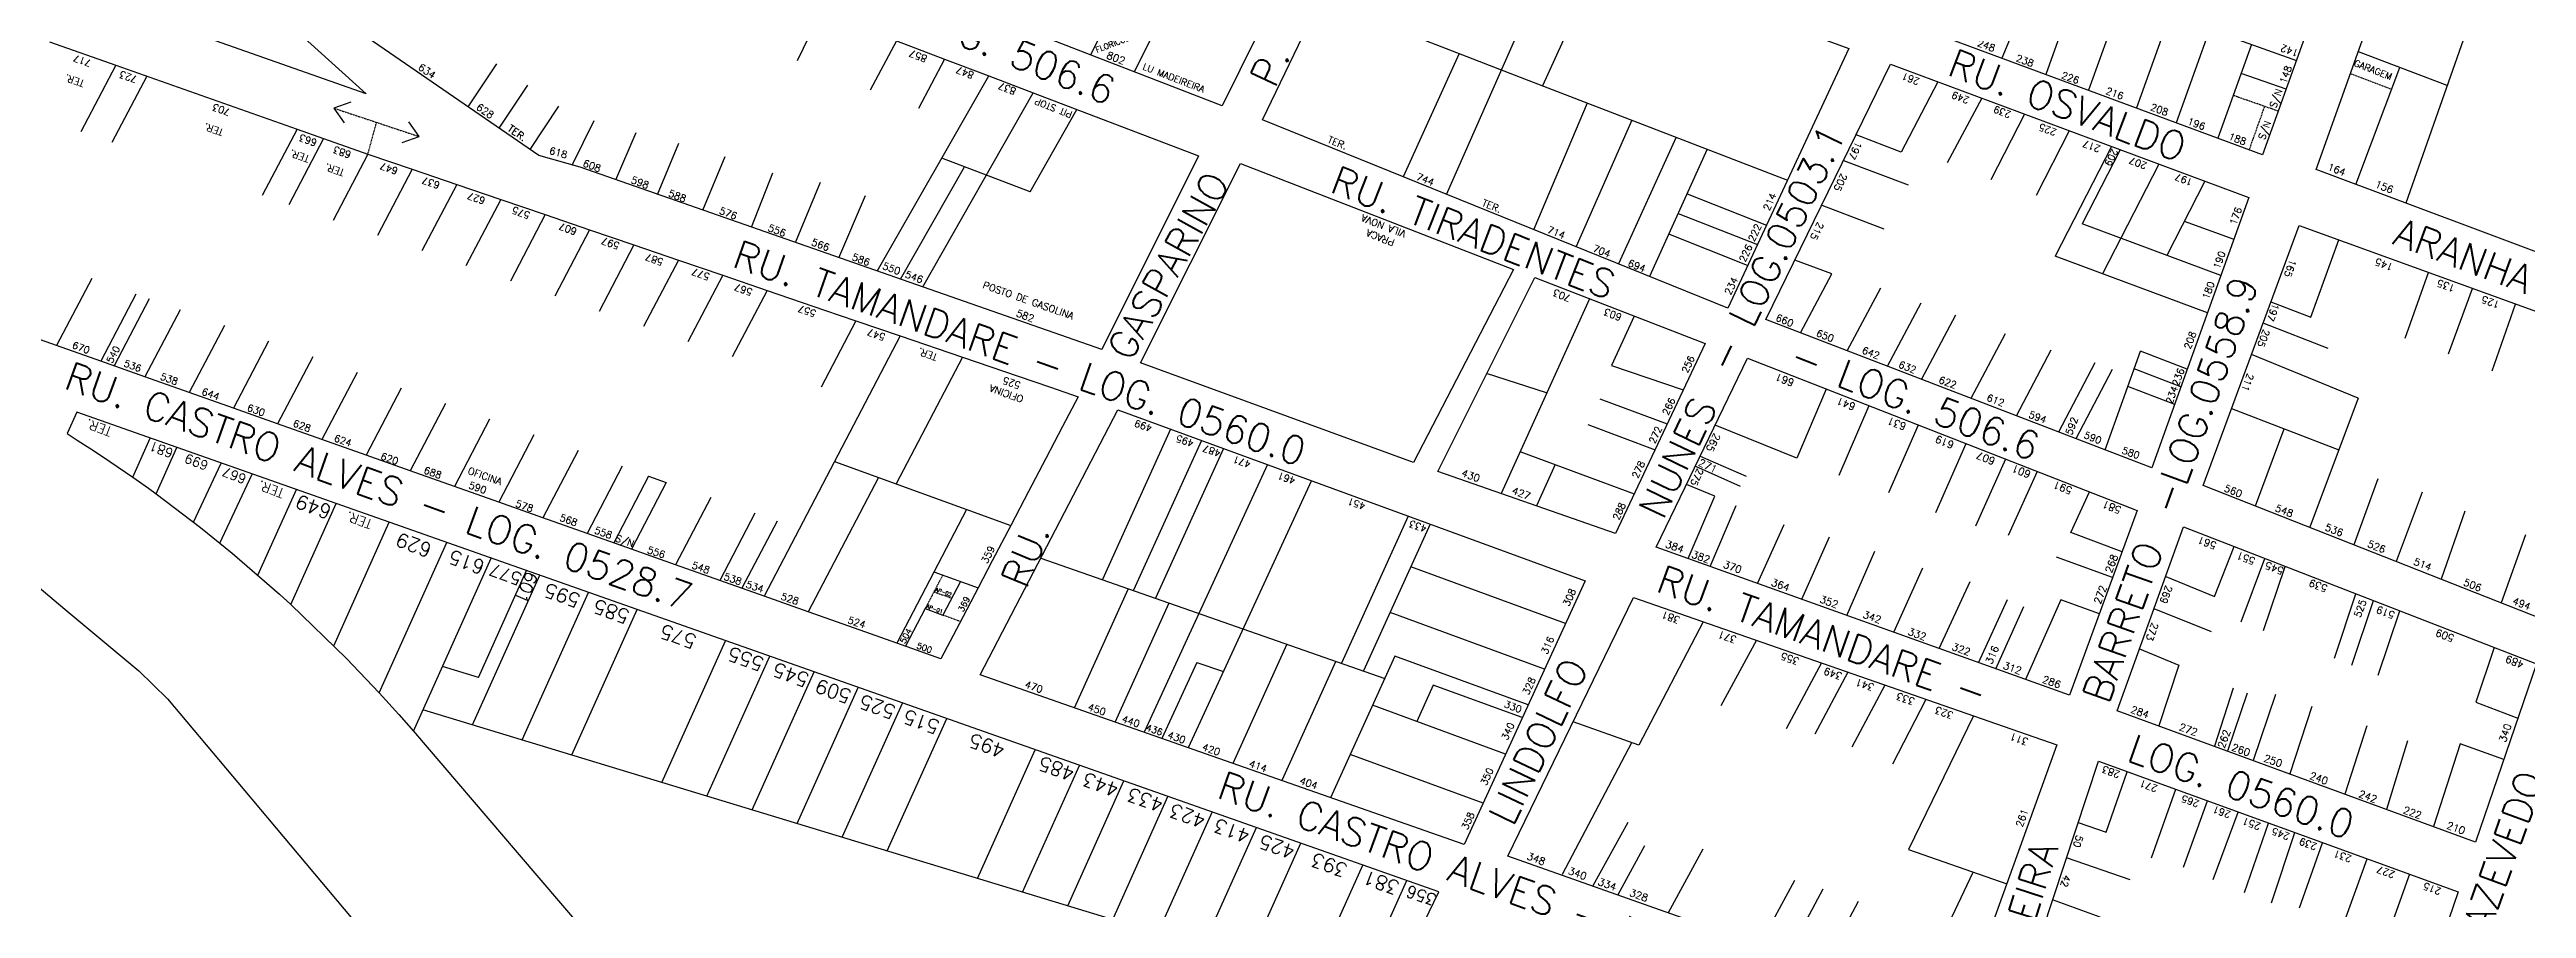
# Model space of a CAD drawing. Extents: x 714896 to 749292, y 8417558 to 8447149.
# Drawn here: x 738444 to 738972, y 8426115 to 8426298 of the extents above; entities that cross this region are included whole.
import ezdxf

# ---------------------------------------------------------------- set-up
doc = ezdxf.new("R2010")
doc.units = 0
doc.header["$MEASUREMENT"] = 0
doc.linetypes.add('ACAD_ISO03W100', pattern=[30, 12, -18])
for name, color, linetype in [('LOTE', 7, 'CONTINUOUS'), ('NUM-PORTA', 7, 'CONTINUOUS'), ('QUADRA', 6, 'CONTINUOUS'), ('TEXTO', 7, 'CONTINUOUS'), ('TEXTODERUA', 3, 'CONTINUOUS')]:
    doc.layers.add(name, color=color, linetype=linetype)
doc.styles.add('ROMANS', font='ROMANS.SHX', dxfattribs={"height": 1.5})

msp = doc.modelspace()

# ---------------------------------------------------------------- linework, layer by layer
at = {"layer": 'LOTE', "color": 7}
for p, q in [((738741.8, 8426266.75, 515.87), (738765.5, 8426320.63, 522.09)), ((738869.63, 8426318.6, 527), (738860.17, 8426295.82, 523.42)), ((738965.16, 8426318.72, 528.99), (738946.29, 8426264.9, 526.93)), ((738774.68, 8426317.26, 522.09), (738762.22, 8426289.91, 519.89)), ((738714.88, 8426308.31, 522.09), (738757.46, 8426291.74, 519.56)), ((738608.38, 8426305.63, 517.02), (738603.33, 8426295.21, 515.64)), ((738624.5, 8426299.5, 517.02), (738618.91, 8426288.97, 515.74)), ((738904.44, 8426301.93, 526.14), (738922.95, 8426295.35, 526.2)), ((738458.07, 8426294.3), (738450.65, 8426280.13)), ((738533.2, 8426285.42, 514.63), (738539.33, 8426294.6, 514.7)), ((738634.78, 8426295.59, 517.02), (738629.19, 8426285.06, 515.74)), ((738744.5, 8426296.79, 517.98), (738732.53, 8426270.5, 515.86)), ((738920.76, 8426289.23, 526.2), (738911.17, 8426292.57, 525.75)), ((738935.61, 8426268.9, 526.89), (738945.02, 8426293.84, 528.29)), ((738936.14, 8426297.23), (738955, 8426290.04, -1.15)), ((738464.67, 8426291.98), (738457.25, 8426277.8)), ((738539.79, 8426280.89, 514.63), (738545.93, 8426290.08, 514.7)), ((738620.39, 8426250.42, 514.42), (738644.17, 8426292.02, 517.02)), ((738630.11, 8426247.03, 514.42), (738653.62, 8426288.42, 517.02)), ((738757.46, 8426291.74, 519.56), (738814.43, 8426269.8, 518.74)), ((738846.5, 8426290.74, 524.51), (738838.71, 8426275.74, 523.62)), ((738855.89, 8426287.25, 524.51), (738848.47, 8426273.5, 523.83)), ((738546.39, 8426276.37, 514.63), (738552.52, 8426285.55, 514.7)), ((738555.39, 8426273.01, 514.42), (738560.05, 8426282.53, 514.78)), ((738653.01, 8426267.34), (738662.97, 8426284.87, 517.02)), ((738771.76, 8426286.24, 520.58), (738760.37, 8426259.32, 515.86)), ((738781.31, 8426282.56, 520.58), (738769.42, 8426255.65, 515.86)), ((738865.01, 8426283.86, 524.51), (738857.8, 8426269.84, 523.94)), ((738496.74, 8426280.68), (738489.32, 8426266.51)), ((738502.4, 8426278.69), (738494.98, 8426264.52)), ((738564.68, 8426269.87, 514.43), (738569.01, 8426280, 514.87)), ((738573.59, 8426266.76, 514.43), (738578.09, 8426277.72, 514.95)), ((738790.7, 8426278.94, 521.35), (738778.47, 8426251.97, 515.86)), ((738797.35, 8426276.38, 527.61), (738785.06, 8426249.27, 522.09)), ((738838.71, 8426275.74, 523.62), (738829.08, 8426279.49, 523.16)), ((738874.54, 8426280.32, 524.51), (738867.47, 8426266.53, 524.05)), ((738883.52, 8426276.98, 524.51), (738871.55, 8426253.59, 523.9)), ((738885.39, 8426276.29, 524.51), (738877.31, 8426260.49, 524.1)), ((738511.84, 8426275.38), (738504.41, 8426261.2)), ((738521.3, 8426272.14), (738513.88, 8426257.97)), ((738583.21, 8426263.4, 514.43), (738587.97, 8426274.88, 515.01)), ((738593.58, 8426259.78, 514.43), (738598.18, 8426271.39, 515.04)), ((738625.37, 8426248.68, 514.42), (738638.99, 8426272.66, 515.93)), ((738826.37, 8426273.96, 523.16), (738840.21, 8426268.78, 523.59)), ((738893.6, 8426273.23, 524.51), (738881.64, 8426249.84, 524.17)), ((738530.76, 8426268.91), (738523.34, 8426254.74)), ((738540.16, 8426265.7), (738532.74, 8426251.52)), ((738602.96, 8426256.51, 514.42), (738608.29, 8426269.4, 515.09)), ((738612.25, 8426253.26, 514.42), (738617.93, 8426266.51, 515.12)), ((738793.06, 8426266.9, 518.5), (738809.98, 8426260.24, 518.74)), ((738903.41, 8426269.59, 524.51), (738895.34, 8426253.75, 524.73)), ((738549.63, 8426262.46), (738542.2, 8426248.29)), ((738791.13, 8426262.66, 518.12), (738808.05, 8426256.09, 518.74)), ((738821.75, 8426264.5, 523.16), (738834.97, 8426259.41, 523.38)), ((738906.84, 8426249.45, 525.57), (738877.31, 8426260.49, 523.2)), ((738899.06, 8426261.05, 524.63), (738909.63, 8426257.24, 525.57)), ((738559.09, 8426259.23), (738551.67, 8426245.06)), ((738568.55, 8426256), (738561.13, 8426241.82)), ((738805.96, 8426251.61, 518.74), (738789.17, 8426258.32, 517.99)), ((738926.01, 8426240.56, 523.14), (738931.98, 8426257.06, 525.37)), ((738578.02, 8426252.76), (738570.59, 8426238.59)), ((738823.94, 8426249.83, 523.08), (738816, 8426252.77, 523.16)), ((738946.12, 8426236.1, 523.4), (738951.14, 8426250.1, 525.37)), ((738452.95, 8426248.86), (738445.45, 8426234.54)), ((738462.38, 8426245.52), (738454.88, 8426231.2)), ((738587.48, 8426249.53), (738580.05, 8426235.36)), ((738596.94, 8426246.3), (738589.52, 8426232.12)), ((738817.27, 8426237.26, 522.06), (738823.94, 8426249.83, 523.08)), ((738827.21, 8426233.44, 522.06), (738834.36, 8426246.88, 523.11)), ((738955.39, 8426232.75, 523.37), (738960.5, 8426246.7, 525.37)), ((738465.21, 8426244.52), (738457.71, 8426230.2)), ((738471.81, 8426242.18), (738464.31, 8426227.87)), ((738615.87, 8426239.83), (738608.44, 8426225.66)), ((738772.24, 8426244.52, 519.3), (738753.41, 8426202.98, 517.38)), ((738781.75, 8426240.83, 519.3), (738776.97, 8426230.28, 519.17)), ((738835.78, 8426230.15, 522.06), (738842.96, 8426243.66, 523.15)), ((738843.05, 8426227.3, 526.11), (738850.36, 8426241.11, 527.37)), ((738929.72, 8426233.88, 522.95), (738915.85, 8426239.34, 522.89)), ((738917.51, 8426243.87, 522.89), (738926.01, 8426240.56, 523.14)), ((738964.7, 8426229.13, 523.27), (738969.66, 8426243.37, 525.37)), ((738481.23, 8426238.85), (738473.73, 8426224.53)), ((738490.66, 8426235.51), (738483.16, 8426221.19)), ((738625.33, 8426236.6), (738596.28, 8426181.13)), ((738853.61, 8426223.3, 522.06), (738860.92, 8426237.11, 523.31)), ((738500.09, 8426232.17), (738492.59, 8426217.85)), ((738509.51, 8426228.83), (738502.01, 8426214.51)), ((738638.58, 8426232.07), (738624.42, 8426205.03)), ((738776.97, 8426230.28, 519.17), (738792.24, 8426225.08, 519.73)), ((738863.28, 8426219.59, 522.06), (738870.69, 8426233.62, 523.48)), ((738872.29, 8426216.13, 522.06), (738880.07, 8426230.91, 523.77)), ((738875.99, 8426214.71, 522.06), (738883.77, 8426229.52, 523.92)), ((738936.11, 8426223.34, 523.58), (738913.37, 8426232.61, 522.89)), ((738518.94, 8426225.49), (738511.44, 8426211.18)), ((738763.09, 8426224.48, 518.98), (738750.31, 8426228.59, 519.3)), ((738822.71, 8426225.26, 522.24), (738816.48, 8426210.54, 519.97)), ((738528.36, 8426222.16), (738520.86, 8426207.84)), ((738537.79, 8426218.82), (738530.29, 8426204.5)), ((738774.49, 8426223.18, 518.96), (738788.83, 8426217.84, 519.73)), ((738831.82, 8426221.7, 522.24), (738825.44, 8426206.83, 520.11)), ((738909.14, 8426221.09, 522.89), (738932, 8426212.31, 521.43)), ((738936.11, 8426223.34, 523.58), (738925.84, 8426195.79, 519.92)), ((738461.72, 8426206.48, 533.33), (738465.45, 8426214.79, 526.25)), ((738547.22, 8426215.48), (738539.72, 8426201.16)), ((738682.95, 8426216.74), (738668.41, 8426184.64, -11.27)), ((738689.52, 8426214.33), (738675.05, 8426182.39, -11.22)), ((738771.89, 8426217.68, 518.96), (738786.23, 8426212.34, 519.73)), ((738816.48, 8426210.54, 519.97), (738799.05, 8426217.59, 518.66)), ((738842.29, 8426217.6, 522.24), (738836, 8426203.13, 520.23)), ((738852.5, 8426213.62, 522.24), (738845.99, 8426198.85, 520.24)), ((738914.24, 8426200.37, 519.92), (738920.34, 8426216.79, 521.74)), ((738466.68, 8426202.93, 534.65), (738471.11, 8426212.8, 526.25)), ((738474.65, 8426196.89), (738480.54, 8426209.48, 526.25)), ((738556.64, 8426212.14), (738549.14, 8426197.82)), ((738566.07, 8426208.8), (738558.57, 8426194.49)), ((738611.29, 8426209.79), (738648.86, 8426196.18)), ((738703.61, 8426209.18), (738677.29, 8426152.09, 512.76)), ((738694.22, 8426212.61), (738679.75, 8426180.67, -11.22)), ((738757.4, 8426211.96, 518.56), (738781.8, 8426202.96, 519.73)), ((738764.96, 8426209.17, 517.78), (738760.96, 8426200.34, 517.38)), ((738794.82, 8426208.86, 518.66), (738804.34, 8426204.54, 519.25)), ((738795.85, 8426210.99, 518.66), (738805.64, 8426206.67, 519.35)), ((738860.91, 8426210.33, 522.24), (738854.55, 8426196.06, 520.29)), ((738867.66, 8426207.69, 522.24), (738861.51, 8426194.03, 520.32)), ((738480.26, 8426192.44, -89.09), (738487.15, 8426207.15, 526.25)), ((738488.37, 8426185.56, 541.8), (738496.58, 8426203.83, 526.25)), ((738571.65, 8426206.66), (738564.23, 8426192.48)), ((738575.42, 8426205.32), (738568, 8426191.15)), ((738620.68, 8426206.39), (738605.7, 8426177.8)), ((738713, 8426205.74), (738686.72, 8426148.78, 512.76)), ((738798.98, 8426202.43, 519), (738792.91, 8426204.92, 518.66)), ((738793.32, 8426189.12, 518.04), (738798.98, 8426202.43, 519)), ((738874.89, 8426194.69, 520.62), (738878.84, 8426203.32, 522.24)), ((738940.32, 8426206.12, 521.66), (738935.21, 8426192.09, 519.92)), ((738949.74, 8426203.29, 521.65), (738944.24, 8426188.52, 519.92)), ((738495.41, 8426179.35, 544.54), (738505.07, 8426200.84, 526.25)), ((738584.92, 8426202.13), (738577.42, 8426187.81)), ((738594.35, 8426198.79), (738586.85, 8426184.47)), ((738599.06, 8426197.12), (738591.56, 8426182.8)), ((738639.47, 8426199.58), (738624.56, 8426171.12)), ((738733.57, 8426198.19, 516.68), (738719.36, 8426166.82, 505.66)), ((738797.98, 8426187.46, 518.04), (738803.53, 8426200.42, 519.1)), ((738958.87, 8426199.23, 521.57), (738953.84, 8426184.73, 519.92)), ((738504.55, 8426170.49, 548.68), (738516.39, 8426196.86, 526.25)), ((738514.26, 8426160.5, 553.51), (738528.65, 8426192.54, 526.25)), ((738738.26, 8426196.46, 516.68), (738724.09, 8426165.17, 505.69)), ((738808.1, 8426183.82, 518.04), (738813.74, 8426196.42, 519.21)), ((738817.54, 8426180.44, 518.04), (738823.4, 8426193.73, 519.32)), ((738885.81, 8426190.58, 519.87), (738874.89, 8426194.69, 520.62)), ((738971.81, 8426194.21, 521.54), (738966.61, 8426179.68, 519.92)), ((738521.52, 8426152.34, 557.63), (738538.08, 8426189.22, 526.25)), ((738535.39, 8426163.76, 545.65), (738545.63, 8426186.56, 526.25)), ((738827.13, 8426177, 518.04), (738833.07, 8426190.7, 519.4)), ((738837.12, 8426173.41, 518.04), (738843.31, 8426187.14, 519.45)), ((738883.78, 8426185.06, 519.87), (738871.83, 8426189.46, 520.22)), ((738905.46, 8426181.07, 521.16), (738909.7, 8426191.67, 521.35)), ((738911.2, 8426175.61, 521.08), (738916.22, 8426189.14, 521.35)), ((738915.92, 8426173.78, 521.05), (738920.53, 8426187.47, 521.35)), ((738534.14, 8426153.69, 553.37), (738548.46, 8426185.57, 526.25)), ((738544.71, 8426150.47, 553), (738558.83, 8426181.91, 526.25)), ((738632.51, 8426186.3), (738641.9, 8426182.89)), ((738638.18, 8426184.24), (738634.43, 8426177.09)), ((738673.9, 8426182.69, 8.94), (738662.38, 8426157.25)), ((738846.83, 8426169.93, 518.04), (738853.38, 8426184.26, 519.55)), ((738895.09, 8426185.31, 521.36), (738905.46, 8426181.07, 521.16)), ((738931.07, 8426167.86, 520.98), (738935.64, 8426181.61, 521.35)), ((738555.28, 8426147.26, 552.63), (738569.21, 8426178.26, 526.25)), ((738630.64, 8426178.46), (738626.44, 8426170.45)), ((738630.64, 8426178.46), (738634.43, 8426177.09)), ((738682.55, 8426179.63, 521.7), (738671.03, 8426154.19, 512.76)), ((738855.19, 8426166.93, 518.04), (738861.4, 8426180.42, 519.54)), ((738858.88, 8426165.61, 518.04), (738864.88, 8426178.94, 519.55)), ((738872.75, 8426180.32, 519.81), (738865.17, 8426163.35, 518.04)), ((738880.95, 8426177.34, 519.87), (738872.75, 8426180.32, 519.81)), ((738904.86, 8426173.49, 521.07), (738892.6, 8426178.4, 521.36)), ((738934.8, 8426166.42, 520.98), (738939.37, 8426180.17, 521.35)), ((738940.4, 8426164.25, 520.98), (738944.97, 8426178, 521.35)), ((738574.51, 8426141.41, 551.95), (738588.07, 8426171.62, 526.25)), ((738707.73, 8426170.89, 521.7), (738696.21, 8426145.46, 512.76)), ((738796.51, 8426175.65, 520.84), (738782.75, 8426149.31, 519.2)), ((738807.83, 8426171.7, 520.84), (738800.28, 8426157.73, 519.47)), ((738584.12, 8426138.49, 551.61), (738597.5, 8426168.29, 526.25)), ((738688.55, 8426167, 366.9), (738681.06, 8426150.76, 512.76)), ((738718.17, 8426167.24, 521.7), (738706.65, 8426141.8, 512.76)), ((738730.75, 8426168.34, -95.7), (738717.07, 8426138.15, 512.76)), ((738821.68, 8426166.88, 520.84), (738814.18, 8426152.86, 519.27)), ((738889.54, 8426169.91, 521.36), (738897.9, 8426166.43, 521.03)), ((738897.9, 8426166.43, 521.03), (738893.64, 8426153.44, 520.5)), ((738965.09, 8426170.18, 521.35), (738961.17, 8426158.54, 520.76)), ((738593.73, 8426135.57, 551.27), (738606.94, 8426164.97, 526.25)), ((738603.34, 8426132.64, 550.93), (738616.37, 8426161.65, 526.25)), ((738738.93, 8426162.16, 522.64), (738735.41, 8426154.4, 519.92)), ((738827.36, 8426164.92, 520.84), (738820.31, 8426151.67, 519.16)), ((738835.2, 8426162.17, 520.84), (738828.15, 8426148.91, 519.16)), ((738909.46, 8426161.53, 520.86), (738905.47, 8426149.1, 520.5)), ((738912.44, 8426160.43, 520.82), (738908.28, 8426148.06, 520.5)), ((738918.49, 8426160.17, 520.86), (738913.75, 8426146.06, 520.5)), ((738612.95, 8426129.72, 550.59), (738625.8, 8426158.33, 526.25)), ((738622.56, 8426126.8, 550.25), (738635.23, 8426155.01, 526.25)), ((738843.99, 8426159.1, 520.84), (738836.88, 8426145.29, 519)), ((738854.12, 8426155.57, 520.84), (738840.29, 8426127.07, 517.88)), ((738926.25, 8426157.56, 520.83), (738921.52, 8426143.21, 520.5)), ((738961.17, 8426158.54, 520.76), (738970.17, 8426155.12, 520.31)), ((738781.23, 8426149.86, 519.29), (738766.41, 8426121.78, 514.53)), ((738782.75, 8426149.31, 519.2), (738768.76, 8426154.3, 520.84)), ((738937.99, 8426153.45, 520.78), (738933.26, 8426138.91, 520.5)), ((738946.62, 8426150.24, 520.73), (738942.13, 8426135.65, 520.5)), ((738957.89, 8426149.62, 520.65), (738952.18, 8426131.97, 520.5)), ((738967.15, 8426146.27, 520.31), (738957.89, 8426149.62, 520.65)), ((738641.79, 8426120.95, 549.57), (738654.1, 8426148.37, 526.25)), ((738651.4, 8426118.03, 549.23), (738663.53, 8426145.04, 526.25)), ((738661.01, 8426115.11, 548.9), (738672.96, 8426141.72, 526.25)), ((738882.39, 8426130.8, 518.76), (738886.9, 8426143.69, 518.78)), ((738892.09, 8426125.3, 518.75), (738897.23, 8426139.93, 518.78)), ((738670.62, 8426112.19, 548.56), (738682.39, 8426138.4, 526.25)), ((738680.23, 8426109.26, 548.22), (738691.83, 8426135.08, 526.25)), ((738898.9, 8426123.34, 518.76), (738904.01, 8426137.47, 518.78)), ((738905.24, 8426120.68, 518.77), (738910.57, 8426135.08, 518.78)), ((738689.84, 8426106.34, 547.88), (738701.26, 8426131.76, 526.25)), ((738699.46, 8426103.42, 547.54), (738710.69, 8426128.44, 526.25)), ((738773.07, 8426119.41, 514.53), (738780.49, 8426132.93, 517.83)), ((738876.41, 8426132.83, 518.78), (738882.39, 8426130.8, 518.76)), ((738911.9, 8426117.91, 518.8), (738917.04, 8426132.73, 518.78)), ((738917.66, 8426115.7, 518.82), (738922.64, 8426130.69, 518.78)), ((738923.59, 8426114.64, 518.86), (738928.54, 8426128.54, 518.78)), ((738712.91, 8426099.33, 547.06), (738723.9, 8426123.79, 526.25)), ((738778.37, 8426117.53, 514.53), (738784.05, 8426127.93, 517.19)), ((738789.12, 8426113.7, 514.53), (738796.48, 8426127.22, 517.27)), ((738840.29, 8426127.07, 517.88), (738861.19, 8426119.76, 517.42)), ((738887.55, 8426120.66, 518.73), (738873.92, 8426125.3, 518.78)), ((738932.95, 8426110.94, 518.94), (738938.01, 8426125.1, 518.78)), ((738724.16, 8426100.06), (738733.33, 8426120.47)), ((738808.59, 8426106.77, 514.53), (738816.02, 8426120.59, 517.03)), ((738814.52, 8426104.56, 514.53), (738822.05, 8426118.69, 516.99)), ((738841.21, 8426095.17, 514.53), (738854.04, 8426122.24, 517.66)), ((738947.05, 8426121.81, 518.78), (738939.7, 8426101.31, 519.11)), ((738822.08, 8426101.97, 514.53), (738829.62, 8426116.1, 516.99)), ((738881.13, 8426112.65, 518.69), (738870.97, 8426116.36, 518.78))]:
    msp.add_line(p, q, dxfattribs=at)
at = {"layer": 'LOTE', "color": 7, "linetype": 'ACAD_ISO03W100', "ltscale": 0.005}
for p, q in [((738934.46, 8426292.52), (738943.26, 8426289.17, -0.54)), ((738919.05, 8426284.53, 526.2), (738909.46, 8426287.87, 525.75)), ((738912.91, 8426276.27), (738916.2, 8426285.53, -0.43)), ((738634.38, 8426185.62), (738630.64, 8426178.46)), ((738632.51, 8426182.04), (738636.31, 8426180.67)), ((738634.43, 8426177.09), (738638.15, 8426175.74))]:
    msp.add_line(p, q, dxfattribs=at)
at = {"layer": 'LOTE', "color": 7, "linetype": 'CONTINUOUS', "flags": 128}
for points in [[(738675.28, 8426292.91), (738701.8, 8426346.41)], [(738665.96, 8426296.52), (738679.14, 8426323.11)], [(738886.93, 8426312.09), (738878.64, 8426288.98)], [(738897.11, 8426308.27), (738888.83, 8426285.2)], [(738908.48, 8426313.21), (738897.31, 8426282.06)], [(738913.38, 8426298.75), (738906.21, 8426278.76)], [(738882.21, 8426212.32), (738889.73, 8426233.33)], [(738898.35, 8426225.73), (738888.39, 8426229.57)], [(738899.7, 8426229.5), (738889.73, 8426233.33)], [(738897.01, 8426221.97), (738887.04, 8426225.8)]]:
    msp.add_lwpolyline(points, dxfattribs=at)
at = {"layer": 'LOTE', "color": 7, "linetype": 'CONTINUOUS', "elevation": 523.42, "flags": 128}
msp.add_lwpolyline([(738877.81, 8426315.47), (738869.51, 8426292.36)], dxfattribs=at)
at = {"layer": 'LOTE', "color": 7, "flags": 128}
for points in [[(738508.17, 8426286.43), (738504.55, 8426285.17)], [(738504.55, 8426285.17), (738506.79, 8426282.06)], [(738522.78, 8426279.1), (738520.54, 8426282.21)], [(738519.16, 8426277.84), (738522.78, 8426279.1)], [(738571.65, 8426206.66), (738575.42, 8426205.32)], [(738655.26, 8426189.24), (738728.6, 8426163.59)], [(738767.13, 8426175.28), (738734.14, 8426187.35)], [(738762.68, 8426165.57), (738729.73, 8426177.63)], [(738688.55, 8426167), (738694.22, 8426165.02)], [(738759.18, 8426157.94), (738730.75, 8426168.34)], [(738757.93, 8426155.21), (738738.93, 8426162.16)], [(738754.37, 8426147.46), (738725.99, 8426157.85)], [(738749.57, 8426136.99), (738721.24, 8426147.36)]]:
    msp.add_lwpolyline(points, dxfattribs=at)
at = {"layer": 'LOTE', "color": 7, "linetype": 'ACAD_ISO03W100', "ltscale": 0.005, "flags": 128}
for points in [[(738504.55, 8426285.17), (738513.67, 8426282.13)], [(738511.84, 8426275.38), (738513.67, 8426282.13)], [(738513.67, 8426282.13), (738522.78, 8426279.1)]]:
    msp.add_lwpolyline(points, dxfattribs=at)
at = {"layer": 'LOTE', "color": 7}
for points in [[(738653.01, 8426267.34), (738634.15, 8426274.5)], [(738535.39, 8426163.76), (738527.7, 8426166.1)], [(738728.75, 8426094.51), (738523.57, 8426156.9)]]:
    msp.add_lwpolyline(points, dxfattribs=at)
at = {"layer": 'LOTE', "color": 7, "elevation": 525.57, "flags": 128}
msp.add_lwpolyline([(738904, 8426241.52), (738871.55, 8426253.59)], dxfattribs=at)
at = {"layer": 'QUADRA', "color": 6}
for points in [[(738395.86, 8426392.6), (738511.48, 8426288.22), (738365.38, 8426339.68), (738395.86, 8426392.6)], [(738864.89, 8426355.37), (738935.34, 8426329.9), (738915.72, 8426275.23), (738841.79, 8426302.54), (738864.89, 8426355.37)], [(738727.55, 8426334.59), (738827.51, 8426297.87), (738801.75, 8426242.52), (738702.51, 8426282.63), (738727.55, 8426334.59)], [(738946.22, 8426325.48), (739020.58, 8426299.02), (739001.35, 8426244.31), (738927.17, 8426272.05), (738946.22, 8426325.48)], [(738836.43, 8426294.51), (738912.8, 8426266.09), (738892.16, 8426208.44), (738809.82, 8426240.13), (738836.43, 8426294.51)], [(738697.86, 8426273.38), (738756.08, 8426250.79), (738734.76, 8426209.61), (738676.54, 8426230.89), (738697.86, 8426273.38)], [(738760.57, 8426249.05), (738796.9, 8426234.95), (738777.79, 8426194.46), (738739.95, 8426207.69), (738760.57, 8426249.05)], [(738805.91, 8426231.82), (738889.04, 8426199.37), (738874.58, 8426159.98), (738786.45, 8426191.59), (738805.91, 8426231.82)], [(738704.27, 8426043.95), (738728.78, 8426094.56), (738740.16, 8426118.06), (738449.75, 8426220.32), (738447.71, 8426215.76), (738449.88, 8426214.39), (738453.53, 8426212.03), (738456.84, 8426209.83), (738461.72, 8426206.48), (738465.04, 8426204.12), (738466.68, 8426202.93), (738476.12, 8426195.78), (738482.88, 8426190.31), (738493.01, 8426181.54), (738495.41, 8426179.35), (738507.27, 8426167.85), (738514.26, 8426160.5), (738518.43, 8426155.87), (738521.52, 8426152.34), (738543.67, 8426126.45), (738581.89, 8426081.78), (738608.38, 8426050.39), (738648.92, 8426001.59), (738670.93, 8425975.1)], [(738771.32, 8426184.4), (738745.53, 8426128.18), (738642.33, 8426164.33), (738671.68, 8426220.86), (738771.32, 8426184.4)], [(738898.9, 8426195.86), (738974.12, 8426166.68), (738961.14, 8426128.68), (738884.76, 8426156.68), (738898.9, 8426195.86)], [(738781.64, 8426180.83), (738871.88, 8426149.43), (738851.08, 8426091.65), (738754.88, 8426125.71), (738781.64, 8426180.83)], [(738880.73, 8426145.93), (738957.43, 8426118.04), (738937.66, 8426060.2), (738861.49, 8426087.61), (738880.73, 8426145.93)]]:
    msp.add_lwpolyline(points, close=True, dxfattribs=at)
at = {"layer": 'QUADRA', "color": 6, "flags": 128}
msp.add_lwpolyline([(738627.64, 8426380.94), (738637.97, 8426374.61), (738655.12, 8426364.32), (738720.47, 8426339.24), (738693.93, 8426285.68), (738621.15, 8426313.89), (738608.18, 8426320.16), (738581.35, 8426342.47), (738611.54, 8426393.67)], close=True, dxfattribs=at)
at = {"layer": 'QUADRA', "color": 6, "linetype": 'CONTINUOUS'}
msp.add_lwpolyline([(738443.93, 8426299.29), (738458.07, 8426294.3), (738496.74, 8426280.68), (738502.4, 8426278.69), (738511.84, 8426275.38), (738521.3, 8426272.14), (738530.76, 8426268.91), (738540.16, 8426265.7), (738549.63, 8426262.46), (738559.09, 8426259.23), (738568.55, 8426256), (738578.02, 8426252.76), (738587.48, 8426249.53), (738596.94, 8426246.3), (738609.2, 8426242.11), (738615.87, 8426239.83), (738625.33, 8426236.6), (738638.58, 8426232.07), (738650.46, 8426228.01), (738657.37, 8426225.65), (738663.24, 8426223.64), (738659.91, 8426217.28), (738656.33, 8426210.45), (738652.66, 8426203.43), (738648.86, 8426196.18), (738644.91, 8426188.65), (738641.9, 8426182.89), (738637.93, 8426175.31), (738633.98, 8426167.78), (738633.98, 8426167.78), (738624.56, 8426171.12), (738615.54, 8426174.31), (738605.7, 8426177.8), (738596.28, 8426181.13), (738586.85, 8426184.47), (738577.42, 8426187.81), (738568, 8426191.15), (738558.57, 8426194.49), (738549.14, 8426197.82), (738539.72, 8426201.16), (738530.29, 8426204.5), (738520.86, 8426207.84), (738511.44, 8426211.18), (738502.01, 8426214.51), (738492.59, 8426217.85), (738483.16, 8426221.19), (738473.73, 8426224.53), (738464.31, 8426227.87), (738454.88, 8426231.2), (738445.45, 8426234.54), (738436.03, 8426237.88)], dxfattribs=at)
at = {"layer": 'QUADRA', "color": 6}
msp.add_lwpolyline([(738624.5, 8426299.5), (738634.78, 8426295.59), (738644.17, 8426292.02), (738653.62, 8426288.42), (738688.9, 8426275.01), (738668.31, 8426233.69), (738668.31, 8426233.69), (738557.05, 8426272.54), (738548.28, 8426275.07), (738511.86, 8426300.06)], dxfattribs=at)
at = {"layer": 'QUADRA', "color": 6, "linetype": 'CONTINUOUS'}
msp.add_lwpolyline([(738903.1, 8426204.67), (738923.51, 8426260.13), (738997.88, 8426233.19), (738977.89, 8426175.23), (738903.1, 8426204.67)], close=True, dxfattribs=at)
at = {"layer": 'QUADRA'}
msp.add_lwpolyline([(738430.28, 8426192.55), (738447.25, 8426178.35), (738463, 8426165.18), (738469.13, 8426159.2), (738485.57, 8426139.6), (738518.25, 8426100.66)], dxfattribs=at)

# ---------------------------------------------------------------- texts
at = {"layer": 'NUM-PORTA', "color": 7, "style": 'ROMANS'}
for s, height, rotation, p in [('248', 1.496, 339.5241, (738854.79, 8426298.47)), ('142', 1.5, 160.3182, (738923.55, 8426297.48)), ('717', 1.491, 160.6842, (738452.98, 8426295.34)), ('723', 1.491, 160.6842, (738462.81, 8426291.87)), ('857', 1.5, 158.6939, (738631.21, 8426296.26)), ('847', 1.488, 158.6939, (738641.17, 8426292.74)), ('802', 1.578, 338.8355, (738669.13, 8426295.84)), ('261', 1.481, 158.7276, (738842.78, 8426291.4)), ('238', 1.496, 339.5958, (738863.01, 8426295.24)), ('226', 1.496, 339.617, (738872.7, 8426291.59)), ('148', 1.5, 70.3182, (738920.74, 8426290.25)), ('837', 1.488, 158.6939, (738650.17, 8426289.32)), ('249', 1.479, 159.0646, (738853.37, 8426287.41)), ('216', 1.496, 339.6046, (738882.17, 8426288.26)), ('S/N', 1.5, 70.3182, (738918.61, 8426285.06)), ('703', 1.491, 160.6842, (738482.63, 8426284.89)), ('239', 1.479, 159.2184, (738862.27, 8426284.35)), ('225', 1.479, 159.1846, (738871.96, 8426280.57)), ('208', 1.496, 339.5975, (738891.7, 8426284.8)), ('196', 1.496, 339.5984, (738899.58, 8426281.77)), ('S/N', 1.5, 70.3182, (738916.18, 8426278.27)), ('663', 1.491, 160.6842, (738501.13, 8426278.38)), ('683', 1.491, 160.6842, (738508.4, 8426275.82)), ('618', 1.511, 344.7018, (738550.37, 8426275.45)), ('197', 1.507, 244.3611, (738829.06, 8426278.19)), ('217', 1.479, 159.1686, (738881.34, 8426277.04)), ('209', 1.479, 243.0489, (738883.72, 8426276.68)), ('188', 1.495, 339.5373, (738908.33, 8426278.55)), ('647', 1.491, 160.6842, (738518.38, 8426272.36)), ('608', 1.503, 339.9028, (738557.52, 8426272.82)), ('744', 1.499, 337.8655, (738735.19, 8426269.95)), ('205', 1.506, 244.3954, (738825.94, 8426271.41)), ('207', 1.479, 159.1668, (738891.23, 8426273.46)), ('197', 1.479, 159.0877, (738900.99, 8426269.93)), ('164', 1.505, 338.6485, (738929.47, 8426272.05)), ('637', 1.491, 160.6842, (738527.33, 8426269.3)), ('627', 1.491, 160.6842, (738537.02, 8426265.99)), ('598', 1.503, 339.4853, (738567.78, 8426269.28)), ('588', 1.503, 339.1852, (738575.74, 8426266.42)), ('214', 1.5, 65.1729, (738810.56, 8426263.13)), ('156', 1.544, 338.5617, (738939.55, 8426268.38)), ('575', 1.508, 160.1559, (738546.54, 8426262.9)), ('607', 1.504, 160.329, (738556.54, 8426259.45)), ('576', 1.503, 339.2016, (738586.57, 8426262.72)), ('215', 1.506, 244.4266, (738820.91, 8426261.03)), ('176', 1.483, 69.8148, (738910.07, 8426260.11)), ('597', 1.501, 160.4593, (738565.6, 8426256.39)), ('556', 1.503, 339.1145, (738596.97, 8426259.07)), ('566', 1.503, 339.1145, (738606.24, 8426256.01)), ('714', 1.499, 337.8655, (738763.1, 8426258.67)), ('704', 1.499, 337.8634, (738772.81, 8426254.69)), ('226', 1.5, 65.2476, (738805.44, 8426252.18)), ('222', 1.5, 65.2272, (738807.36, 8426256.55)), ('587', 1.501, 160.4265, (738574.96, 8426252.94)), ('577', 1.501, 160.4263, (738584.86, 8426249.81, -514.09)), ('586', 1.504, 339.0705, (738614.89, 8426252.85)), ('550', 1.503, 339.3292, (738621.39, 8426250.94)), ('546', 1.503, 339.2199, (738626.21, 8426249.13)), ('694', 1.499, 337.8634, (738780.29, 8426251.57)), ('190', 1.484, 69.5979, (738906.56, 8426250.74)), ('165', 1.497, 249.7951, (738921.61, 8426253.06)), ('145', 1.524, 160.0191, (738943.73, 8426251.86)), ('567', 1.501, 160.4263, (738593.96, 8426246.51, -514.09)), ('703', 1.495, 158.1202, (738768.44, 8426245.18)), ('234', 1.5, 63.8353, (738802.31, 8426245.19)), ('180', 1.484, 69.5455, (738904.23, 8426244.26)), ('135', 1.525, 160.0239, (738956.94, 8426247.34)), ('125', 1.525, 160.0211, (738966.44, 8426243.85)), ('557', 1.501, 160.4263, (738607.51, 8426241.95)), ('582', 1.503, 339.2199, (738649.91, 8426240.86)), ('603', 1.496, 158.4251, (738779.29, 8426241.12)), ('660', 1.49, 337.2858, (738811.81, 8426239.95)), ('197', 1.496, 249.7965, (738917.94, 8426243.69)), ('670', 1.469, 339.7407, (738448.65, 8426234.06)), ('540', 1.469, 62.0619, (738457.3, 8426230.62)), ('547', 1.501, 160.4263, (738622.27, 8426236.92)), ('650', 1.486, 338.5905, (738820.45, 8426236.63)), ('642', 1.485, 338.7115, (738830.21, 8426232.97)), ('208', 1.484, 69.569, (738900.33, 8426233.63)), ('205', 1.495, 249.7944, (738915.91, 8426238.16)), ('536', 1.469, 339.7407, (738459.65, 8426230.16)), ('256', 1.458, 65.2027, (738793.16, 8426228.53)), ('632', 1.485, 338.743, (738837.98, 8426229.93)), ('236', 1.484, 69.569, (738897.8, 8426225.78)), ('538', 1.471, 340.3344, (738467.44, 8426227.36)), ('644', 1.497, 340.2799, (738476.25, 8426224.14)), ('661', 1.577, 158.5126, (738816.07, 8426227.21)), ('622', 1.5, 339.8559, (738846.56, 8426226.64)), ('612', 1.485, 338.7446, (738856.79, 8426222.88)), ('234', 1.484, 69.569, (738896.44, 8426221.98)), ('211', 1.495, 249.7888, (738912.53, 8426228.74)), ('630', 1.497, 340.2799, (738485.94, 8426220.7)), ('628', 1.495, 340.3316, (738495.72, 8426217.37)), ('499', 1.483, 161.0841, (738679.15, 8426217.53)), ('266', 1.456, 64.9595, (738789.03, 8426219.56)), ('641', 1.576, 158.556, (738829.14, 8426222.1)), ('631', 1.576, 158.5589, (738839.95, 8426217.86)), ('594', 1.485, 338.7736, (738865.75, 8426219.27)), ('592', 1.485, 69.431, (738875.08, 8426215.36)), ('681', 2, 158.933, (738470.55, 8426212.35)), ('624', 1.494, 340.3865, (738504.45, 8426214.21)), ('495', 1.483, 161.0841, (738688.03, 8426214.28)), ('487', 1.483, 161.0841, (738693.76, 8426212.18)), ('272', 1.456, 64.9595, (738786.16, 8426213.48)), ('265', 1.58, 243.3838, (738798.84, 8426216.04)), ('619', 1.576, 158.5613, (738850.13, 8426213.96)), ('590', 1.485, 338.6221, (738877.5, 8426214.89)), ('580', 1.485, 340.6216, (738885.62, 8426211.59)), ('699', 2, 158.933, (738478.03, 8426209.72)), ('667', 2, 158.933, (738486.13, 8426206.86)), ('620', 1.492, 340.4389, (738514.39, 8426210.37)), ('688', 1.492, 340.4389, (738523.6, 8426207.37)), ('471', 1.483, 161.0841, (738700.21, 8426209.82)), ('430', 1.54, 339.9068, (738744.83, 8426206.76)), ('278', 1.456, 64.914, (738782.56, 8426206.1)), ('275', 1.474, 245.8557, (738795.27, 8426208.53)), ('271', 1.58, 333.4308, (738795.3, 8426209.09)), ('607', 1.576, 158.5446, (738858.91, 8426210.49)), ('601', 1.576, 158.5489, (738866.5, 8426207.68)), ('649', 3, 160.4778, (738504.36, 8426200.3)), ('590', 1.493, 340.4236, (738533.17, 8426204.18)), ('461', 1.483, 161.0841, (738709.73, 8426206.33)), ('427', 1.54, 339.9068, (738755.58, 8426203)), ('591', 1.576, 158.4949, (738875.31, 8426204.21)), ('560', 1.517, 338.5512, (738907.39, 8426203.54)), ('578', 1.492, 340.4651, (738543.15, 8426200.27)), ('568', 1.492, 340.4161, (738552.57, 8426197.27)), ('451', 1.483, 161.0841, (738724.62, 8426200.89)), ('433', 1.483, 161.0841, (738737.73, 8426196.09)), ('288', 1.465, 65.4305, (738778.47, 8426197.19)), ('581', 1.572, 157.7549, (738885.78, 8426200.04)), ('548', 1.518, 338.4897, (738918.26, 8426199.32)), ('629', 3, 159.7901, (738525.74, 8426192.09, -526.25)), ('558', 1.492, 340.4236, (738559.97, 8426194.58)), ('S/N', 1.492, 340.4236, (738564.42, 8426192.88)), ('384', 1.558, 339.6287, (738788.27, 8426191.63)), ('561', 1.556, 158.8849, (738906.05, 8426192.48)), ('536', 1.519, 338.4837, (738928.91, 8426195.22)), ('526', 1.519, 338.4821, (738937.96, 8426191.69)), ('615', 3, 160.0803, (738537.05, 8426188.47)), ('577', 2.7, 160.0803, (738544.91, 8426185.87)), ('556', 1.5, 341.3646, (738571.25, 8426190.38)), ('548', 1.5, 341.3646, (738580.75, 8426187.1)), ('359', 1.493, 63.4066, (738643.85, 8426187.92)), ('382', 1.55, 340.1203, (738793.87, 8426189.42)), ('370', 1.55, 340.1231, (738800.61, 8426187.29)), ('268', 1.555, 69.2096, (738883.56, 8426185.92)), ('551', 1.557, 158.8438, (738914.33, 8426189.16)), ('545', 1.558, 158.8156, (738920.39, 8426187.08)), ('514', 1.519, 338.4854, (738947.79, 8426187.89)), ('601', 2.7, 246.422, (738545.74, 8426186.64, -526.25)), ('595', 3, 160.201, (738557.37, 8426181.4)), ('538', 1.5, 341.3646, (738587.56, 8426184.69)), ('534', 1.5, 341.3646, (738592.28, 8426183.02)), ('528', 1.493, 341.3646, (738599.74, 8426180.46)), ('AP-02', 0.8, 340.522, (738632.72, 8426182.18)), ('308', 1.483, 66.233, (738767.88, 8426178.81)), ('364', 1.549, 340.1828, (738810.84, 8426183.43)), ('272', 1.554, 69.1801, (738881.16, 8426179.29)), ('269', 1.526, 250.0486, (738895.13, 8426183.54)), ('539', 1.558, 158.8156, (738929.73, 8426183.34)), ('506', 1.519, 338.4772, (738958.41, 8426183.48)), ('585', 3, 160.1755, (738567.86, 8426177.97)), ('524', 1.493, 341.3646, (738613.99, 8426175.42)), ('AP-01', 0.8, 340.522, (738630.84, 8426178.6)), ('369', 1.3, 63.4066, (738638.74, 8426177.63)), ('381', 1.533, 160.2791, (738791.69, 8426176.63)), ('352', 1.549, 340.1742, (738821.19, 8426179.84)), ('342', 1.549, 340.1671, (738830.37, 8426176.58)), ('525', 1.5, 69.8211, (738936.59, 8426176.42, 521.31)), ('519', 1.558, 158.8189, (738944.09, 8426177.65)), ('494', 1.52, 338.5054, (738968.9, 8426179.5)), ('575', 3, 160.5986, (738582.12, 8426172.67)), ('504', 1.3, 62.3768, (738626.33, 8426170.86)), ('500', 1.3, 340.522, (738628.69, 8426170.03)), ('316', 1.479, 65.7501, (738763.21, 8426168.6)), ('371', 1.533, 160.563, (738803.74, 8426172.45)), ('332', 1.549, 340.18, (738839.97, 8426172.96)), ('322', 1.549, 340.1367, (738849.36, 8426169.73)), ('273', 1.526, 250.0718, (738892.17, 8426175.63)), ('509', 1.558, 158.8189, (738956.74, 8426172.73, -521.35)), ('555', 3, 160.2214, (738596.53, 8426167.84)), ('545', 3, 160.1972, (738606.13, 8426164.47)), ('355', 1.534, 160.6469, (738817.08, 8426167.83)), ('349', 1.534, 160.6692, (738826.24, 8426164.66)), ('316', 1.549, 66.723, (738858.03, 8426166.46)), ('312', 1.549, 340.1162, (738860.27, 8426165.73)), ('489', 1.557, 158.9339, (738971.63, 8426167.12)), ('509', 3, 160.2257, (738615.15, 8426160.96)), ('470', 1.506, 340.6689, (738651.72, 8426161.69)), ('328', 1.478, 65.6438, (738759.27, 8426159.93)), ('341', 1.534, 160.6692, (738833.06, 8426162.29)), ('333', 1.534, 160.6566, (738841.74, 8426159.28)), ('286', 1.549, 339.8694, (738868.64, 8426162.77)), ('525', 3, 160.2257, (738624.58, 8426157.63)), ('515', 3, 160.1882, (738633.95, 8426154.43)), ('450', 1.506, 341.3045, (738665.15, 8426156.86)), ('440', 1.506, 341.3045, (738672.4, 8426154.32)), ('330', 1.478, 339.2307, (738753.91, 8426157.52)), ('323', 1.534, 160.564, (738849.97, 8426156.31)), ('284', 1.546, 340.2214, (738887.48, 8426156.34)), ('495', 3, 160.2146, (738647.93, 8426149.36)), ('436', 1.4, 340.6689, (738677.56, 8426152.54)), ('430', 1.506, 340.6689, (738682.16, 8426150.92)), ('340', 1.478, 65.6572, (738754.75, 8426150.27)), ('311', 1.533, 159.8737, (738865.95, 8426150.66)), ('272', 1.549, 339.9614, (738897.8, 8426152.62)), ('262', 1.55, 69.9353, (738907.58, 8426148.54, 520.55)), ('260', 1.55, 339.9353, (738909.01, 8426148.28)), ('340', 1.549, 71.0722, (738967.56, 8426149.83)), ('485', 3, 160.2368, (738662.78, 8426144.45)), ('420', 1.506, 340.6689, (738689.53, 8426148.34)), ('414', 1.506, 340.6673, (738699.53, 8426144.81)), ('350', 1.478, 65.7318, (738750.28, 8426140.61)), ('283', 1.504, 159.9947, (738885.52, 8426143.69)), ('250', 1.55, 339.9188, (738915.84, 8426145.96)), ('443', 3, 160.1685, (738672.22, 8426141.03)), ('433', 3, 160.2296, (738681.72, 8426137.78)), ('404', 1.506, 340.6498, (738710.32, 8426141.16)), ('271', 1.504, 160.0028, (738893.52, 8426140.68)), ('240', 1.55, 339.9036, (738925.61, 8426142.23)), ('242', 1.55, 339.9025, (738936.07, 8426138.35)), ('423', 3, 160.2174, (738690.72, 8426134.37)), ('358', 1.481, 66.0579, (738746.26, 8426131.17)), ('261', 1.528, 70.559, (738864.52, 8426131.72)), ('265', 1.504, 160.0083, (738902.4, 8426137.44)), ('261', 1.504, 160.0052, (738909.12, 8426135.13)), ('251', 1.537, 160.0099, (738915.52, 8426132.63)), ('222', 1.55, 339.9167, (738945.56, 8426134.91)), ('413', 3, 160.2467, (738700.19, 8426131.18)), ('425', 3, 160.1309, (738709.8, 8426127.79)), ('50', 1.504, 251.7477, (738876.1, 8426130.29)), ('245', 1.504, 160.0097, (738921.67, 8426130.48)), ('239', 1.504, 160.0093, (738927.51, 8426128.31)), ('210', 1.55, 339.9869, (738954.83, 8426131.64)), ('393', 3, 160.023, (738720.91, 8426123.85)), ('348', 1.548, 339.1931, (738758.76, 8426125.08)), ('340', 1.552, 340.0374, (738767.56, 8426121.92)), ('231', 1.504, 160.0041, (738934.91, 8426125.7)), ('227', 1.504, 160.003, (738944.1, 8426122.33)), ('381', 3, 159.9939, (738732, 8426120.12)), ('356', 2.5, 160.9543, (738739.82, 8426117.43)), ('334', 1.553, 340.1681, (738773.9, 8426119.62)), ('328', 1.553, 340.1916, (738780.63, 8426117.29)), ('42', 1.504, 251.7466, (738873.41, 8426121.85)), ('215', 1.504, 159.9697, (738953.96, 8426118.77))]:
    msp.add_text(s, height=height, rotation=rotation, dxfattribs=at).set_placement(p)
at = {"layer": 'NUM-PORTA', "style": 'ROMANS'}
for s, height, rotation, p in [('634', 1.518, 325.4449, (738522.39, 8426293.54)), ('628', 1.518, 325.4449, (738534.79, 8426285.03)), ('525', 1.5, 160.3871, (738651.12, 8426226.63))]:
    msp.add_text(s, height=height, rotation=rotation, dxfattribs=at).set_placement(p)
at = {"layer": 'TEXTO', "style": 'ROMANS'}
for s, height, rotation, p in [('FLORICULTURA', 1.2, 20.4521, (738667.22, 8426296.96)), ('LU MADEIREIRA', 1.4, 338.9037, (738676.88, 8426293.45)), ('GARAGEM', 1.4, 338.6485, (738935.09, 8426294.22)), ('PIT STOP', 1.4, 158.7096, (738662.13, 8426284.34, 382.48)), ('TER.', 1.518, 325.4449, (738541.46, 8426280.45)), ('TER.', 1.496, 337.7651, (738716.25, 8426277.89)), ('TER.', 1.496, 337.7651, (738749.17, 8426264.4, -515.86)), ('VILA NOVA', 1.493, 158.7615, (738733.28, 8426258.92)), ('PRACA', 1.493, 158.7615, (738730.88, 8426257.08)), ('POSTO DE GASOLINA', 1.488, 340.6504, (738642.79, 8426246.83)), ('TER.', 1.5, 160.3871, (738633.42, 8426232.68)), ('OFICINA', 1.5, 160.3871, (738651.72, 8426223.74)), ('TER.', 2, 159.7901, (738457.44, 8426217.02)), ('OFICINA', 1.5, 340.7225, (738532.97, 8426207.24)), ('TER.', 2, 159.7901, (738494.19, 8426203.88)), ('TER.', 2, 159.7901, (738512.94, 8426197.28))]:
    msp.add_text(s, height=height, rotation=rotation, dxfattribs=at).set_placement(p)
at = {"layer": 'TEXTO', "color": 7, "style": 'ROMANS'}
for p in [(738451.52, 8426291.05), (738481.18, 8426280.61), (738499.48, 8426274.97), (738506.96, 8426272.02)]:
    msp.add_text('TER.', height=1.491, rotation=160.6842, dxfattribs=at).set_placement(p)
at = {"layer": 'TEXTODERUA', "style": 'ROMANS'}
for s, rotation, p in [('RU. TIRADENTES - LOG. 506.6', 337.829, (738554.57, 8426332.55)), ('P. COSTA', 64.4069, (738705.12, 8426289.2)), ('RU. OSVALDO  ', 339.3727, (738848.18, 8426292.33)), ('- LOG.0503.1', 64.4069, (738802.41, 8426228.25)), ('RU. TIRADENTES  ', 338.8019, (738716.55, 8426267.4)), ('GASPARINO', 60.9261, (738674.39, 8426230.9)), ('ARANHA ', 339.3727, (738943.17, 8426256.27)), ('RU. TAMANDARE - LOG. 0560.0', 340.5846, (738589.17, 8426251.46)), ('-LOG.0558.9', 70.3862, (738897.17, 8426198.02)), ('RU. CASTRO ALVES - LOG. 0528.7', 340.2587, (738446.69, 8426225.53)), ('- LOG. 506.6', 338.8019, (738814.44, 8426230.1)), ('NUNES ', 64.4069, (738787.91, 8426197.15)), ('RU. ALOISIO AZEVEDO - LOG. 0515.5', 70.3862, (738946.79, 8426060.83)), ('RU.   ', 67.7356, (738652.2, 8426182.43)), ('BARRETO ', 70.3999, (738882.87, 8426157.9)), ('RU. TAMANDARE - ', 340.2507, (738786.07, 8426182.24)), ('LINDOLFO ', 64.4069, (738755.88, 8426131.82)), ('LOG. 0560.0', 340.2507, (738886.46, 8426146.18)), ('RU. CASTRO ALVES - LOG. 0528.7', 340.2587, (738692.47, 8426138.26)), ('PEREIRA ', 72.2524, (738862.31, 8426096.45))]:
    msp.add_text(s, height=6, rotation=rotation, dxfattribs=at).set_placement(p)

doc.saveas('drawing.dxf')
